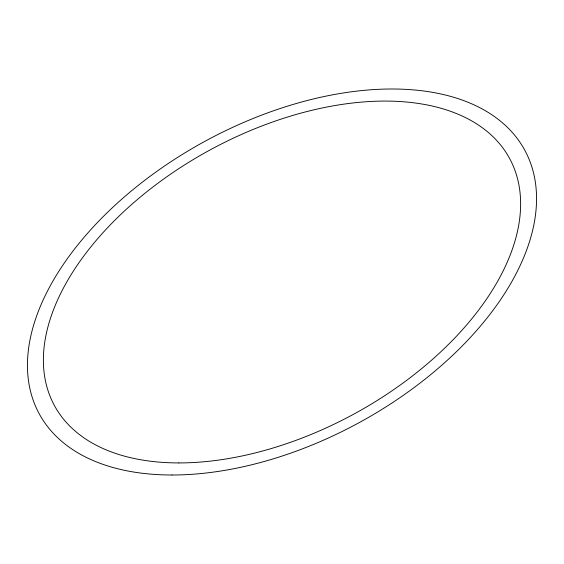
<?xml version="1.0" encoding="UTF-8"?>
<svg xmlns="http://www.w3.org/2000/svg" width="564" height="564" viewBox="0 0 564 564"><rect width="100%" height="100%" fill="white"/><g stroke="black" fill="none" stroke-linecap="round" stroke-linejoin="round"><path stroke-width="0.85" d="M172.013 475.001A276.247 160.416 -28.5 0 0 535.8 185.57A276.247 160.416 -28.5 0 0 138.187 185.429A276.247 160.416 -28.5 0 0 172.013 475.001M178.894 462.924A258.968 150.384 -28.5 0 0 519.923 191.605A258.968 150.384 -28.5 0 0 147.183 191.471A258.968 150.384 -28.5 0 0 178.894 462.924"/></g></svg>
